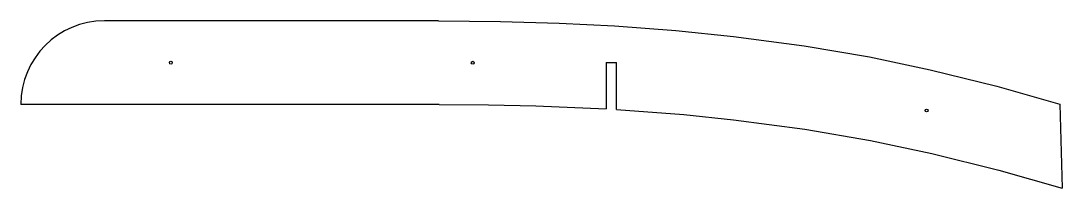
# Model space of a CAD drawing. Extents: x -37.4 to -12.4, y -0.3 to 3.7.
import ezdxf

# ---------------------------------------------------------------- set-up
doc = ezdxf.new("R2010")
doc.units = 0
doc.header["$MEASUREMENT"] = 0
doc.layers.add('VISIBLE', color=7, linetype='CONTINUOUS')

msp = doc.modelspace()

# ---------------------------------------------------------------- linework, layer by layer
at = {"layer": 'VISIBLE'}
for p, q in [((-27.364, 3.683), (-35.364, 3.683)), ((-23.351, 2.685), (-23.351, 1.576)), ((-23.351, 2.685), (-23.101, 2.685)), ((-23.101, 1.561), (-23.101, 2.685)), ((-27.351, 1.683), (-37.364, 1.683)), ((-12.493, 1.691), (-12.435, -0.319))]:
    msp.add_line(p, q, dxfattribs=at)
for points in [[(-27.364, 3.683), (-25.88, 3.669), (-24.478, 3.628), (-23.152, 3.561), (-21.681, 3.452), (-20.302, 3.312)], [(-20.302, 3.312), (-18.613, 3.087), (-17.051, 2.819), (-15.597, 2.515), (-13.997, 2.119), (-12.493, 1.691)], [(-27.351, 1.683), (-26.166, 1.675), (-25.033, 1.649), (-23.351, 1.576)], [(-23.101, 1.561), (-21.49, 1.439), (-20.302, 1.317)], [(-20.302, 1.317), (-18.599, 1.09), (-17.024, 0.82), (-15.559, 0.513), (-13.949, 0.113), (-12.435, -0.319)]]:
    msp.add_lwpolyline(points, dxfattribs=at)
for centre in [(-33.774, 2.683), (-26.546, 2.681), (-15.681, 1.538)]:
    msp.add_circle(centre, 0.0344, dxfattribs=at)
msp.add_arc((-35.364, 1.683), 2, 90, 180, dxfattribs=at)

doc.saveas('drawing.dxf')
